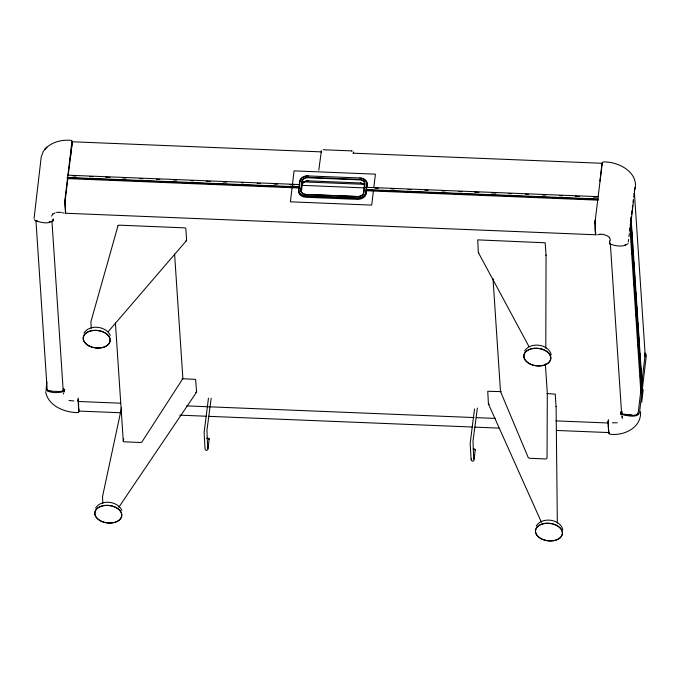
<?xml version="1.0" encoding="UTF-8"?>
<svg xmlns="http://www.w3.org/2000/svg" width="681" height="681" viewBox="0 0 681 681"><rect width="100%" height="100%" fill="white"/><g stroke="black" fill="none" stroke-linecap="round" stroke-linejoin="round"><path stroke-width="1.02" d="M545.796 348.229L546.051 255.026L545.183 242.794L477.704 239.865L478.36 252.54L528.992 346.603M65.112 202.734L65.41 199.158M174.6 254.098L182.866 378.576L141.852 442.071L140.431 442.522L123.763 441.782L123.278 441.271L123.695 438.768M298.584 189.888L298.559 190.723A8.053 6.095 -3.8 0 0 304.79 196.222L358.47 198.401A8.053 6.095 -3.8 0 0 365.944 193.455L367.127 183.555A8.053 6.095 -3.8 0 0 360.896 178.056L359.755 177.988M594.913 223.657L595.211 220.661M77.643 400.862L78.332 398.113M78.102 400.096L78.749 412.209L78.902 411.367M608.363 419.632L608.167 425.608L608.984 433.729L609.154 432.886M608.491 422.407L608.142 421.607M628.061 243.56C623.89 247.526 614.594 246.105 609.606 243.696L609.716 241.789M620.91 414.499L620.995 411.75M609.614 240.64L609.801 243.985M620.876 412.073L621.115 414.457M78.324 400.641L78.358 400.198M608.116 422.152L608.15 421.701M622.451 416.27L622.323 418.236L621.762 415.895M622.111 411.486L622.119 413.69M644.89 356.648L644.507 353.839M209.135 438.87L208.139 448.549L207.714 449.826L206.513 450.464L205.253 449.622L205.032 448.575L204.113 432.512L208.463 398.172M475.193 449.673L474.197 459.352L473.772 460.62L472.571 461.258L471.312 460.416L471.082 459.377L470.171 443.305L474.521 408.975M595.313 220.159L595.203 230.195L596.054 235.039M70.1 159.754L72.186 142.389M67.913 177.979L65.121 201.423L65.682 213.247L595.483 234.758L594.93 222.823L602.234 163.389M68.168 175.868L72.407 141.776L321.713 151.897M46.861 381.658L46.053 390.383C51.135 393.107 58.864 393.303 64.235 391.073L64.576 389.166M35.948 220.695L47.168 389.745L48.811 391.107L63.265 391.694L63.52 389.6M121.346 412.78L78.834 411.06L78.426 399.381M292.115 187.377L290.395 201.814L371.715 205.117L373.435 190.671M292.362 185.309L294.081 170.871L375.41 174.166L373.809 187.581M301.308 189.267L301.547 187.232M301.368 192.042L302.347 184.296A5.593 4.231 -3.8 0 1 307.531 180.874M318.793 170.139L321.406 150.637M366.659 190.399L366.293 193.498A8.163 6.18 -3.8 0 1 357.423 199.354M367.033 187.301L367.272 185.241A8.163 6.18 -3.8 0 0 366.029 181.393M599.901 181.265L601.629 166.794M628.299 242.027L628.614 239.363M628.946 236.63L629.287 233.77M629.627 230.91L629.968 228.041M630.214 225.956L630.589 222.823M630.964 219.699L631.338 216.567M631.585 214.498L632.07 210.378M632.317 208.326L632.683 205.236M633.058 202.146L633.407 199.21M633.636 197.252L634.105 193.327M634.343 191.37L634.794 187.573M630.419 226.969L633.517 200.98M634.811 190.161C639.527 172.31 618.05 161.167 603.008 161.984M608.61 432.461L608.227 420.892M641.213 387.498L638.318 411.792C637.45 418.304 627.388 413.784 622.928 414.142M641.825 382.339L645.162 354.784L634.36 191.991M641.153 391.175L640.923 393.099L629.959 227.914M640.557 411.784C641.553 427.906 623.49 436.24 609.64 434.163M641.698 402.199L643.204 389.617M601.749 165.858L602.2 163.772M601.927 164.708L602.336 162.35M211.178 398.283L206.93 430.375L207.739 448.685L207.211 447.86M477.372 408.047L472.989 441.169L473.738 459.173M608.848 432.009L608.635 432.563L556.556 430.452M63.512 388.808L62.975 390.988M118.051 225.709L118.911 225.156L185.232 227.888L185.819 228.458L186.62 240.436L108.219 331.656M546.051 255.026L545.856 255.46M556.062 406.651L555.228 394.163L546.928 393.499M471.592 458.568L471.371 459.666L471.473 459.156M118.834 507.209L196.622 392.06L195.592 379.385L182.091 378.687M53.399 219.035C51.262 225.377 39.472 222.346 34.765 220.312L34.688 219.469M64.712 389.498L64.261 391.907M52.948 221.104L53.297 219.197M121.507 407.834L102.499 496.73L102.84 503.302M609.546 243.177L609.606 243.696M118.094 225.454L90.888 321.798L91.228 328.31M638.114 413.929L636.463 415.146M63.359 393.984L63.58 393.235M51.569 216.115L52.803 214.038L52.437 214.353L55.17 212.864M536.211 526.047C541.753 516.598 560.259 518.871 562.821 529.716M65.206 213.494C65.929 210.191 63.929 203.227 65.07 198.639L72.033 140.839L72.356 142.116M83.993 333.018C89.62 324.088 106.117 325.969 110.296 335.435M95.604 508.017C101.231 499.088 117.736 500.969 121.908 510.435M524.642 350.911C530.354 341.649 548.631 343.914 551.201 354.716M186.568 240.691L185.666 240.989M196.622 392.06L195.711 392.358M45.559 148.518L43.167 151.625L41.226 156.911L34.067 218.431M46.385 147.683C53.024 141.631 62.712 139.443 71.462 140.405M52.599 221.368L52.888 220.584M63.912 391.83L64.235 391.073M62.592 391.209L58.83 391.532M597.646 234.741L599.901 234.366M624.809 245.007L625.473 244.879M56.497 212.37L61.333 212.319M617.292 422.765L612.466 422.816M78.068 412.584C64.942 412.695 48.104 406.08 45.601 391.66M49.126 221.742L50.139 221.683M599.944 234.187L603.604 234.366M73.846 400.947L68.985 400.505M308.314 175.868L307.216 175.877A8.053 6.095 -3.8 0 0 299.742 180.814L298.525 190.74A8.163 6.18 -3.8 0 0 305.922 197.26L357.423 199.354M308.425 180.814L307.531 180.823A6.035 4.571 -3.8 0 0 301.938 184.525M357.482 196.562L358.359 196.52A5.908 4.469 -3.8 0 0 363.841 192.927L364.973 183.461A5.908 4.469 -3.8 0 0 360.402 179.435L307.301 177.273A5.908 4.469 -3.8 0 0 301.819 180.899L300.687 190.365A5.908 4.469 -3.8 0 0 305.258 194.391L357.516 196.52L306.127 194.477M323.245 149.743L351.583 150.893M352.911 153.165L602.208 163.287M359.815 177.954L307.216 175.911A7.704 5.831 -3.8 0 0 300.066 180.644L298.891 190.476A7.704 5.831 -3.8 0 0 304.858 195.736M321.577 181.401L360.675 182.976A6.035 4.571 -3.8 0 1 364.778 185.385M303.147 181.861L364.624 184.355M67.496 175.17L299.444 184.551M365.518 187.266L598.522 196.69M72.884 175.911L76.059 176.038M89.824 176.6L92.999 176.728M105.708 177.247L109.947 177.418M122.657 177.937L125.832 178.064M139.596 178.618L142.772 178.754M156.536 179.307L159.712 179.435M173.485 179.997L176.66 180.124M190.425 180.686L193.6 180.814M206.309 181.333L210.548 181.504M223.249 182.014L226.424 182.15M241.253 182.746L243.372 182.831M257.137 183.393L260.312 183.521M274.077 184.083L277.261 184.21M289.961 184.73L294.201 184.9M375.137 188.186L378.313 188.314M391.022 188.833L394.197 188.96M407.97 189.514L411.145 189.641M424.91 190.203L428.085 190.331M441.85 190.893L445.025 191.02M458.798 191.582L461.973 191.71M474.683 192.221L478.913 192.4M491.622 192.91L495.862 193.081M508.562 193.6L511.737 193.727M525.511 194.289L528.686 194.417M542.451 194.979L545.626 195.106M559.39 195.66L562.574 195.796M575.275 196.307L579.514 196.477M593.279 197.039L596.454 197.167M302.338 185.368L364.863 187.905M67.223 177.469L299.129 186.883M366.301 189.607L598.207 199.022M67.215 177.877L299.112 187.292M366.293 190.016L598.199 199.431M67.24 178.584L299.146 187.999M366.327 190.731L598.233 200.146M501.242 391.643L487.758 391.243L488.413 403.91L541.438 522.301M632.011 415.07L621.685 414.644L610.397 244.539M78.179 401.484L120.69 403.203M186.577 405.885L474.07 417.555M476.198 417.64L495.325 418.415M555.9 420.875L607.98 422.986M179.793 415.155L206.36 416.236M208.488 416.321L472.597 427.038M474.725 427.132L499.164 428.119M308.382 180.865L321.636 181.35M351.609 150.961L352.222 150.995M51.433 391.234L47.772 390.613L47.244 389.302M304.858 195.736L358.436 197.916A7.704 5.831 -3.8 0 0 365.586 193.183L366.77 183.351A7.704 5.831 -3.8 0 0 360.802 178.09M488.924 404.225L489.358 404.276M603.621 234.57L607.129 235.711L609.691 237.652L609.41 237.294L610.525 240.376M36.978 220.993L37.608 221.172M62.414 212.736L63.537 213.059M478.879 252.855L478.36 252.54M644.652 353.081L646.235 354.384L646.192 356.691L639.587 412.099C638.361 418.798 625.201 415.648 620.885 413.665M353.371 151.94L353.66 153.31M631.023 217.265L642.353 388.434M78.732 408.889L78.809 409.877M630.921 219.844L631.338 226.194M631.619 230.433L632.113 237.848M632.326 241.023L632.743 247.373M632.955 250.548L633.449 257.963M633.662 261.138L634.079 267.497M634.36 271.728L634.786 278.078M635.067 282.317L635.484 288.667M635.696 291.851L636.122 298.201M636.403 302.441L636.82 308.791M637.101 313.022L637.527 319.38M637.739 322.556L638.157 328.906M638.438 333.145L638.863 339.496M639.144 343.735L639.561 350.085M639.774 353.26L640.2 359.619M640.48 363.85L640.898 370.209M641.179 374.439L641.604 380.798M641.808 383.973L642.089 388.204M630.904 222.381L642.081 390.741M630.589 222.585L641.766 390.945M630.725 231.378L630.938 234.553M631.432 241.968L631.645 245.143M632.138 252.557L632.274 254.677M632.836 263.147L632.981 265.267M633.543 273.736L633.679 275.848M634.173 283.262L634.386 286.437M634.879 293.851L635.015 295.971M635.577 304.441L635.722 306.561M636.207 313.975L636.42 317.15M636.914 324.565L637.058 326.676M637.62 335.146L637.756 337.265M638.25 344.68L638.463 347.855M638.948 355.269L639.093 357.389M639.655 365.859L639.799 367.978M640.285 375.384L640.498 378.568M640.991 385.974L641.127 388.093M545.353 363.833L547.311 393.371L547.047 458.041L545.873 458.985L529.163 458.245L528.141 457.36L500.492 391.464L493.001 278.597M115.429 323.1L123.278 441.271M51.977 221.589L63.265 391.694M556.096 406.395L557.347 523.153M299.512 182.491A8.163 6.18 -3.8 0 1 300.44 180.107M300.993 179.418A8.163 6.18 -3.8 0 1 301.657 178.78M363.884 179.733A8.163 6.18 -3.8 0 1 364.693 180.218M358.359 196.511A5.559 4.205 -3.8 0 0 363.518 193.106L364.641 183.708A5.559 4.205 -3.8 0 0 360.334 179.92L307.327 177.758A5.559 4.205 -3.8 0 0 302.177 181.172L301.045 190.569A5.559 4.205 -3.8 0 0 305.352 194.357M360.555 183.027A5.593 4.231 -3.8 0 1 364.616 185.751M473.091 448.975A1.362 0.707 5.5 0 1 474.742 449.154A1.362 0.707 5.5 0 1 475.049 450.022M206.564 438.411A1.362 0.707 5.5 0 1 208.684 438.351A1.362 0.707 5.5 0 1 208.522 439.458M46.785 147.283L45.15 148.926L46.785 147.283M529.29 363.594A13.586 8.785 6.8 0 0 550.784 358.981A13.586 8.785 6.8 0 0 531.946 348.587A13.586 8.785 6.8 0 0 529.29 363.594M88.641 345.701A13.586 8.785 6.8 0 0 110.126 341.096A13.586 8.785 6.8 0 0 91.297 330.702A13.586 8.785 6.8 0 0 88.641 345.701M529.341 363.62A13.475 8.717 6.8 0 0 550.665 359.049A13.475 8.717 6.8 0 0 531.98 348.74A13.475 8.717 6.8 0 0 529.341 363.62M88.692 345.735A13.475 8.717 6.8 0 0 110.016 341.164A13.475 8.717 6.8 0 0 91.331 330.855A13.475 8.717 6.8 0 0 88.692 345.735M540.901 538.586A13.586 8.785 6.8 0 0 562.395 533.981A13.586 8.785 6.8 0 0 543.566 523.587A13.586 8.785 6.8 0 0 540.901 538.586M100.252 520.701A13.586 8.785 6.8 0 0 121.746 516.087A13.586 8.785 6.8 0 0 102.908 505.702A13.586 8.785 6.8 0 0 100.252 520.701M540.961 538.62A13.475 8.717 6.8 0 0 562.276 534.049A13.475 8.717 6.8 0 0 543.6 523.74A13.475 8.717 6.8 0 0 540.961 538.62M100.311 520.727A13.475 8.717 6.8 0 0 121.627 516.155A13.475 8.717 6.8 0 0 102.942 505.847A13.475 8.717 6.8 0 0 100.311 520.727"/></g></svg>
